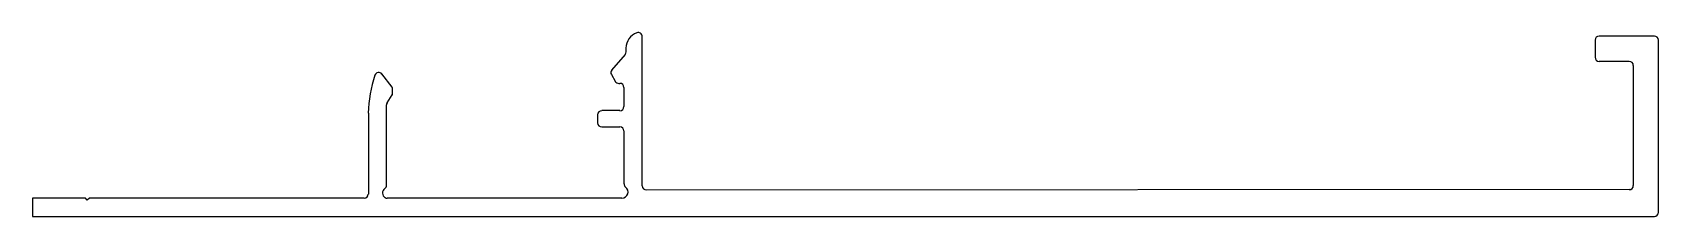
# Model space of a CAD drawing. Extents: x -54 to 47, y 16 to 27.
import ezdxf

# ---------------------------------------------------------------- set-up
doc = ezdxf.new("R2010")
doc.units = 0
doc.layers.get('0').update_dxf_attribs({"linetype": 'CONTINUOUS'})

msp = doc.modelspace()

# ---------------------------------------------------------------- linework, layer by layer
for p, q in [((-16.32, 17.67), (-16.32, 26.99)), ((43.21, 26.77), (43.21, 25.7)), ((46.92, 27.02), (43.47, 27.02)), ((47.18, 16.02), (47.18, 26.77)), ((-17.4, 25.88), (-18.24, 24.9)), ((-17.34, 26.27), (-17.34, 26.04)), ((43.47, 25.45), (45.35, 25.45)), ((-31.95, 23.84), (-32.59, 24.66)), ((-18.25, 24.62), (-18.01, 24.2)), ((45.6, 25.19), (45.6, 17.69)), ((-31.92, 23.47), (-31.92, 23.73)), ((-17.79, 24.07), (-17.72, 24.07)), ((-17.47, 23.82), (-17.47, 22.62)), ((-32.3, 17.72), (-32.3, 22.73)), ((-32.27, 22.85), (-31.96, 23.35)), ((-17.72, 22.37), (-18.86, 22.37)), ((-33.44, 22.22), (-33.44, 17.16)), ((-19.12, 22.11), (-19.12, 21.61)), ((-18.86, 21.35), (-17.72, 21.35)), ((-17.47, 21.1), (-17.47, 17.8)), ((45.35, 17.44), (-16.07, 17.41)), ((-51.12, 16.91), (-54.42, 16.91)), ((-54.42, 16.91), (-54.42, 15.76)), ((-51, 16.78), (-51.12, 16.91)), ((-50.87, 16.91), (-51, 16.78)), ((-33.7, 16.91), (-50.87, 16.91)), ((-17.59, 16.91), (-32.26, 16.91)), ((-54.42, 15.76), (46.92, 15.76))]:
    msp.add_line(p, q)
for centre, radius, start, end in [((-16.33, 26.27), 1.01, 109.3991, 180), ((-16.58, 26.99), 0.254, 360, 109.4712), ((43.47, 26.77), 0.254, 90, 180), ((46.92, 26.77), 0.254, 0, 90), ((-17.59, 26.04), 0.254, 319.4539, 0.0132), ((43.47, 25.7), 0.254, 180, 270), ((45.35, 25.19), 0.254, 0, 90), ((-24.94, 21.94), 8.51, 161.9589, 178.1316), ((-32.79, 24.5), 0.254, 37.9777, 161.9531), ((-18.03, 24.75), 0.254, 143.3003, 210), ((-32.18, 23.47), 0.254, 330, 0.0078), ((-32.18, 23.73), 0.254, 0.0078, 25.2008), ((-17.79, 24.32), 0.254, 210, 270), ((-17.72, 23.82), 0.254, 360, 90), ((-32.05, 22.73), 0.254, 150, 179.9937), ((-18.86, 22.11), 0.254, 90, 180), ((-17.72, 22.62), 0.254, 270, 360), ((-18.86, 21.61), 0.254, 180, 270), ((-17.72, 21.1), 0.254, 360, 90), ((-32.22, 17.23), 0.337, 124.7588, 241.0549), ((-32.55, 17.72), 0.254, 304.7588, 0), ((-17.59, 17.29), 0.381, 270, 53.1301), ((-17.21, 17.8), 0.254, 180, 233.1301), ((-16.07, 17.67), 0.254, 180, 270), ((45.35, 17.69), 0.254, 270.0205, 360), ((-33.7, 17.16), 0.254, 270, 360), ((-32.26, 17.16), 0.254, 241.0549, 270), ((46.92, 16.02), 0.254, 270, 360)]:
    msp.add_arc(centre, radius, start, end)

doc.saveas('drawing.dxf')
